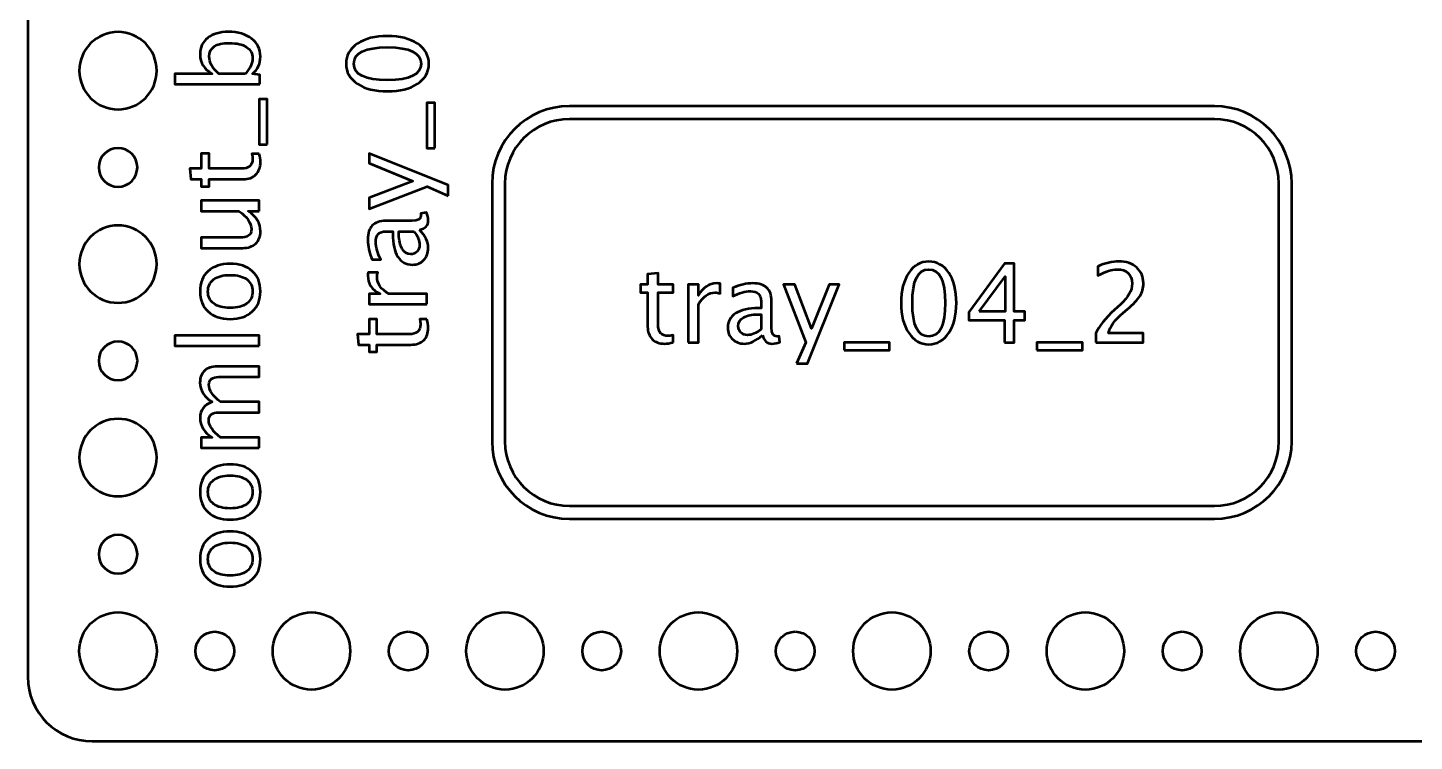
# Model space of a CAD drawing. Header units: centimetres. Extents: x -10.4 to 10.4, y -14.9 to 14.9.
# Drawn here: x -10.45 to 0.3, y -14.95 to -9.42 of the extents above; entities that cross this region are included whole.
import ezdxf

# ---------------------------------------------------------------- set-up
doc = ezdxf.new("R2010")
doc.units = ezdxf.units.CM
doc.header["$MEASUREMENT"] = 0
doc.layers.add('Layer 1', color=7, linetype='Continuous')

msp = doc.modelspace()

# ---------------------------------------------------------------- linework, layer by layer
at = {"layer": 'Layer 1', "lineweight": 53}
for centre, major_axis in [((-9.75, -14.25), (0, 0.3)), ((-8.25, -14.25), (0, 0.3)), ((-6.75, -14.25), (0, 0.3)), ((-5.25, -14.25), (0, 0.3)), ((-3.75, -14.25), (0, 0.3)), ((-2.25, -14.25), (0, 0.3)), ((-0.75, -14.25), (0, 0.3)), ((-9, -14.25), (0, 0.15)), ((-7.5, -14.25), (0, 0.15)), ((-6, -14.25), (0, 0.15)), ((-4.5, -14.25), (0, 0.15)), ((-3, -14.25), (0, 0.15)), ((-1.5, -14.25), (0, 0.15)), ((0, -14.25), (0, 0.15))]:
    msp.add_ellipse(centre, major_axis=major_axis, ratio=1, dxfattribs=at)
for points, knots in [([(-10.45, -14.45), (-10.45, -14.45), (-10.45, 14.45), (-10.45, 14.45), (-10.45, 14.45), (-10.45, 14.72614), (-10.22614, 14.95), (-9.95, 14.95), (-9.95, 14.95), (-9.95, 14.95), (9.95, 14.95), (9.95, 14.95), (9.95, 14.95), (10.22614, 14.95), (10.45, 14.72614), (10.45, 14.45), (10.45, 14.45), (10.45, 14.45), (10.45, -14.45), (10.45, -14.45), (10.45, -14.45), (10.45, -14.72614), (10.22614, -14.95), (9.95, -14.95), (9.95, -14.95), (9.95, -14.95), (-9.95, -14.95), (-9.95, -14.95), (-9.95, -14.95), (-10.22614, -14.95), (-10.45, -14.72614), (-10.45, -14.45)], [0, 0, 0, 0, 0.11111111, 0.11111111, 0.11111111, 0.11111111, 0.22222222, 0.22222222, 0.22222222, 0.22222222, 0.33333333, 0.33333333, 0.33333333, 0.33333333, 0.44444444, 0.44444444, 0.44444444, 0.44444444, 0.55555556, 0.55555556, 0.55555556, 0.55555556, 0.66666667, 0.66666667, 0.66666667, 0.66666667, 0.77777778, 0.77777778, 0.77777778, 0.77777778, 1, 1, 1, 1]), ([(-10.05, -9.75), (-10.05, -9.58432), (-9.91568, -9.45), (-9.75, -9.45), (-9.75, -9.45), (-9.58432, -9.45), (-9.45, -9.58432), (-9.45, -9.75), (-9.45, -9.75), (-9.45, -9.91568), (-9.58432, -10.05), (-9.75, -10.05), (-9.75, -10.05), (-9.91568, -10.05), (-10.05, -9.91568), (-10.05, -9.75)], [0, 0, 0, 0, 0.2, 0.2, 0.2, 0.2, 0.4, 0.4, 0.4, 0.4, 0.6, 0.6, 0.6, 0.6, 1, 1, 1, 1]), ([(-6.85, -12.625), (-6.85, -12.625), (-6.85, -10.625), (-6.85, -10.625), (-6.85, -10.625), (-6.85, -10.29363), (-6.58137, -10.025), (-6.25, -10.025), (-6.25, -10.025), (-6.25, -10.025), (-1.25, -10.025), (-1.25, -10.025), (-1.25, -10.025), (-0.91863, -10.025), (-0.65, -10.29363), (-0.65, -10.625), (-0.65, -10.625), (-0.65, -10.625), (-0.65, -12.625), (-0.65, -12.625), (-0.65, -12.625), (-0.65, -12.95637), (-0.91863, -13.225), (-1.25, -13.225), (-1.25, -13.225), (-1.25, -13.225), (-6.25, -13.225), (-6.25, -13.225), (-6.25, -13.225), (-6.58137, -13.225), (-6.85, -12.95637), (-6.85, -12.625)], [0, 0, 0, 0, 0.11111111, 0.11111111, 0.11111111, 0.11111111, 0.22222222, 0.22222222, 0.22222222, 0.22222222, 0.33333333, 0.33333333, 0.33333333, 0.33333333, 0.44444444, 0.44444444, 0.44444444, 0.44444444, 0.55555556, 0.55555556, 0.55555556, 0.55555556, 0.66666667, 0.66666667, 0.66666667, 0.66666667, 0.77777778, 0.77777778, 0.77777778, 0.77777778, 1, 1, 1, 1]), ([(-9.9, -10.5), (-9.9, -10.41716), (-9.83284, -10.35), (-9.75, -10.35), (-9.75, -10.35), (-9.66716, -10.35), (-9.6, -10.41716), (-9.6, -10.5), (-9.6, -10.5), (-9.6, -10.58284), (-9.66716, -10.65), (-9.75, -10.65), (-9.75, -10.65), (-9.83284, -10.65), (-9.9, -10.58284), (-9.9, -10.5)], [0, 0, 0, 0, 0.2, 0.2, 0.2, 0.2, 0.4, 0.4, 0.4, 0.4, 0.6, 0.6, 0.6, 0.6, 1, 1, 1, 1]), ([(-10.05, -11.25), (-10.05, -11.08432), (-9.91568, -10.95), (-9.75, -10.95), (-9.75, -10.95), (-9.58432, -10.95), (-9.45, -11.08432), (-9.45, -11.25), (-9.45, -11.25), (-9.45, -11.41568), (-9.58432, -11.55), (-9.75, -11.55), (-9.75, -11.55), (-9.91568, -11.55), (-10.05, -11.41568), (-10.05, -11.25)], [0, 0, 0, 0, 0.2, 0.2, 0.2, 0.2, 0.4, 0.4, 0.4, 0.4, 0.6, 0.6, 0.6, 0.6, 1, 1, 1, 1]), ([(-9.9, -12), (-9.9, -11.91716), (-9.83284, -11.85), (-9.75, -11.85), (-9.75, -11.85), (-9.66716, -11.85), (-9.6, -11.91716), (-9.6, -12), (-9.6, -12), (-9.6, -12.08284), (-9.66716, -12.15), (-9.75, -12.15), (-9.75, -12.15), (-9.83284, -12.15), (-9.9, -12.08284), (-9.9, -12)], [0, 0, 0, 0, 0.2, 0.2, 0.2, 0.2, 0.4, 0.4, 0.4, 0.4, 0.6, 0.6, 0.6, 0.6, 1, 1, 1, 1]), ([(-10.05, -12.75), (-10.05, -12.58432), (-9.91568, -12.45), (-9.75, -12.45), (-9.75, -12.45), (-9.58432, -12.45), (-9.45, -12.58432), (-9.45, -12.75), (-9.45, -12.75), (-9.45, -12.91568), (-9.58432, -13.05), (-9.75, -13.05), (-9.75, -13.05), (-9.91568, -13.05), (-10.05, -12.91568), (-10.05, -12.75)], [0, 0, 0, 0, 0.2, 0.2, 0.2, 0.2, 0.4, 0.4, 0.4, 0.4, 0.6, 0.6, 0.6, 0.6, 1, 1, 1, 1]), ([(-9.9, -13.5), (-9.9, -13.41716), (-9.83284, -13.35), (-9.75, -13.35), (-9.75, -13.35), (-9.66716, -13.35), (-9.6, -13.41716), (-9.6, -13.5), (-9.6, -13.5), (-9.6, -13.58284), (-9.66716, -13.65), (-9.75, -13.65), (-9.75, -13.65), (-9.83284, -13.65), (-9.9, -13.58284), (-9.9, -13.5)], [0, 0, 0, 0, 0.2, 0.2, 0.2, 0.2, 0.4, 0.4, 0.4, 0.4, 0.6, 0.6, 0.6, 0.6, 1, 1, 1, 1])]:
    msp.add_open_spline(points, degree=3, knots=knots, dxfattribs=at)
at = {"layer": 'Layer 1', "color": 5, "lineweight": 53}
for points, knots in [([(-8.65076, -9.85444), (-8.65076, -9.85444), (-9.30861, -9.85444), (-9.30861, -9.85444), (-9.30861, -9.85444), (-9.30861, -9.85444), (-9.30861, -9.77316), (-9.30861, -9.77316), (-9.30861, -9.77316), (-9.30861, -9.77316), (-9.01976, -9.77316), (-9.01976, -9.77316), (-9.01976, -9.77316), (-9.08256, -9.73986), (-9.11388, -9.68977), (-9.11388, -9.62302), (-9.11388, -9.62302), (-9.11388, -9.56898), (-9.09427, -9.5265), (-9.0549, -9.49546), (-9.0549, -9.49546), (-9.01553, -9.46441), (-8.96177, -9.44889), (-8.89361, -9.44889), (-8.89361, -9.44889), (-8.81939, -9.44889), (-8.75941, -9.46653), (-8.71398, -9.50167), (-8.71398, -9.50167), (-8.6684, -9.5368), (-8.64568, -9.58309), (-8.64568, -9.64038), (-8.64568, -9.64038), (-8.64568, -9.69358), (-8.666, -9.73788), (-8.70678, -9.77316), (-8.70678, -9.77316), (-8.70678, -9.77316), (-8.65076, -9.78304), (-8.65076, -9.78304), (-8.65076, -9.78304), (-8.65076, -9.78304), (-8.65076, -9.85444), (-8.65076, -9.85444)], [0, 0, 0, 0, 0.08333333, 0.08333333, 0.08333333, 0.08333333, 0.16666667, 0.16666667, 0.16666667, 0.16666667, 0.25, 0.25, 0.25, 0.25, 0.33333333, 0.33333333, 0.33333333, 0.33333333, 0.41666667, 0.41666667, 0.41666667, 0.41666667, 0.5, 0.5, 0.5, 0.5, 0.58333333, 0.58333333, 0.58333333, 0.58333333, 0.66666667, 0.66666667, 0.66666667, 0.66666667, 0.75, 0.75, 0.75, 0.75, 0.83333333, 0.83333333, 0.83333333, 0.83333333, 1, 1, 1, 1]), ([(-8.7628, -9.77316), (-8.72541, -9.73125), (-8.70664, -9.69132), (-8.70664, -9.65336), (-8.70664, -9.65336), (-8.70664, -9.61596), (-8.7223, -9.58704), (-8.75349, -9.56672), (-8.75349, -9.56672), (-8.78467, -9.54626), (-8.82856, -9.5361), (-8.88528, -9.5361), (-8.88528, -9.5361), (-8.99027, -9.5361), (-9.04276, -9.57081), (-9.04276, -9.64024), (-9.04276, -9.64024), (-9.04276, -9.68567), (-9.01821, -9.72998), (-8.96896, -9.77316), (-8.96896, -9.77316), (-8.96896, -9.77316), (-8.7628, -9.77316), (-8.7628, -9.77316)], [0, 0, 0, 0, 0.14285714, 0.14285714, 0.14285714, 0.14285714, 0.28571429, 0.28571429, 0.28571429, 0.28571429, 0.42857143, 0.42857143, 0.42857143, 0.42857143, 0.57142857, 0.57142857, 0.57142857, 0.57142857, 0.71428571, 0.71428571, 0.71428571, 0.71428571, 1, 1, 1, 1]), ([(-7.33957, -9.69588), (-7.33957, -9.76008), (-7.36906, -9.81187), (-7.4279, -9.8511), (-7.4279, -9.8511), (-7.48675, -9.89047), (-7.56436, -9.91009), (-7.66088, -9.91009), (-7.66088, -9.91009), (-7.7574, -9.91009), (-7.83501, -9.89047), (-7.89385, -9.8511), (-7.89385, -9.8511), (-7.95269, -9.81187), (-7.98219, -9.76008), (-7.98219, -9.69588), (-7.98219, -9.69588), (-7.98219, -9.63139), (-7.95283, -9.5796), (-7.89413, -9.54037), (-7.89413, -9.54037), (-7.83543, -9.50128), (-7.75768, -9.48167), (-7.66088, -9.48167), (-7.66088, -9.48167), (-7.56436, -9.48167), (-7.48675, -9.50128), (-7.4279, -9.54037), (-7.4279, -9.54037), (-7.36906, -9.5796), (-7.33957, -9.63139), (-7.33957, -9.69588)], [0, 0, 0, 0, 0.11111111, 0.11111111, 0.11111111, 0.11111111, 0.22222222, 0.22222222, 0.22222222, 0.22222222, 0.33333333, 0.33333333, 0.33333333, 0.33333333, 0.44444444, 0.44444444, 0.44444444, 0.44444444, 0.55555556, 0.55555556, 0.55555556, 0.55555556, 0.66666667, 0.66666667, 0.66666667, 0.66666667, 0.77777778, 0.77777778, 0.77777778, 0.77777778, 1, 1, 1, 1]), ([(-7.40053, -9.69602), (-7.40053, -9.61121), (-7.48731, -9.56888), (-7.66088, -9.56888), (-7.66088, -9.56888), (-7.83444, -9.56888), (-7.92123, -9.61121), (-7.92123, -9.69602), (-7.92123, -9.69602), (-7.92123, -9.78054), (-7.83444, -9.82287), (-7.66088, -9.82287), (-7.66088, -9.82287), (-7.48731, -9.82287), (-7.40053, -9.78054), (-7.40053, -9.69602)], [0, 0, 0, 0, 0.2, 0.2, 0.2, 0.2, 0.4, 0.4, 0.4, 0.4, 0.6, 0.6, 0.6, 0.6, 1, 1, 1, 1]), ([(-8.59488, -10.3235), (-8.59488, -10.3235), (-8.65584, -10.3235), (-8.65584, -10.3235), (-8.65584, -10.3235), (-8.65584, -10.3235), (-8.65584, -9.97128), (-8.65584, -9.97128), (-8.65584, -9.97128), (-8.65584, -9.97128), (-8.59488, -9.97128), (-8.59488, -9.97128), (-8.59488, -9.97128), (-8.59488, -9.97128), (-8.59488, -10.3235), (-8.59488, -10.3235)], [0, 0, 0, 0, 0.2, 0.2, 0.2, 0.2, 0.4, 0.4, 0.4, 0.4, 0.6, 0.6, 0.6, 0.6, 1, 1, 1, 1]), ([(-7.29385, -10.3512), (-7.29385, -10.3512), (-7.35481, -10.3512), (-7.35481, -10.3512), (-7.35481, -10.3512), (-7.35481, -10.3512), (-7.35481, -9.99898), (-7.35481, -9.99898), (-7.35481, -9.99898), (-7.35481, -9.99898), (-7.29385, -9.99898), (-7.29385, -9.99898), (-7.29385, -9.99898), (-7.29385, -9.99898), (-7.29385, -10.3512), (-7.29385, -10.3512)], [0, 0, 0, 0, 0.2, 0.2, 0.2, 0.2, 0.4, 0.4, 0.4, 0.4, 0.6, 0.6, 0.6, 0.6, 1, 1, 1, 1]), ([(-8.65598, -10.39376), (-8.64907, -10.41888), (-8.64568, -10.44075), (-8.64568, -10.45924), (-8.64568, -10.45924), (-8.64568, -10.50072), (-8.65753, -10.53304), (-8.68124, -10.55618), (-8.68124, -10.55618), (-8.70495, -10.57946), (-8.73782, -10.59103), (-8.78002, -10.59103), (-8.78002, -10.59103), (-8.78002, -10.59103), (-9.04361, -10.59103), (-9.04361, -10.59103), (-9.04361, -10.59103), (-9.04361, -10.59103), (-9.04361, -10.64721), (-9.04361, -10.64721), (-9.04361, -10.64721), (-9.04361, -10.64721), (-9.10457, -10.64721), (-9.10457, -10.64721), (-9.10457, -10.64721), (-9.10457, -10.64721), (-9.10457, -10.59103), (-9.10457, -10.59103), (-9.10457, -10.59103), (-9.10457, -10.59103), (-9.18571, -10.59103), (-9.18571, -10.59103), (-9.18571, -10.59103), (-9.18571, -10.59103), (-9.19347, -10.50975), (-9.19347, -10.50975), (-9.19347, -10.50975), (-9.19347, -10.50975), (-9.10457, -10.50975), (-9.10457, -10.50975), (-9.10457, -10.50975), (-9.10457, -10.50975), (-9.10457, -10.39207), (-9.10457, -10.39207), (-9.10457, -10.39207), (-9.10457, -10.39207), (-9.04361, -10.39207), (-9.04361, -10.39207), (-9.04361, -10.39207), (-9.04361, -10.39207), (-9.04361, -10.50975), (-9.04361, -10.50975), (-9.04361, -10.50975), (-9.04361, -10.50975), (-8.79469, -10.50975), (-8.79469, -10.50975), (-8.79469, -10.50975), (-8.73599, -10.50975), (-8.70664, -10.48421), (-8.70664, -10.43327), (-8.70664, -10.43327), (-8.70664, -10.42241), (-8.70847, -10.40928), (-8.712, -10.39376), (-8.712, -10.39376), (-8.712, -10.39376), (-8.65598, -10.39376), (-8.65598, -10.39376)], [0, 0, 0, 0, 0.05555556, 0.05555556, 0.05555556, 0.05555556, 0.11111111, 0.11111111, 0.11111111, 0.11111111, 0.16666667, 0.16666667, 0.16666667, 0.16666667, 0.22222222, 0.22222222, 0.22222222, 0.22222222, 0.27777778, 0.27777778, 0.27777778, 0.27777778, 0.33333333, 0.33333333, 0.33333333, 0.33333333, 0.38888889, 0.38888889, 0.38888889, 0.38888889, 0.44444444, 0.44444444, 0.44444444, 0.44444444, 0.5, 0.5, 0.5, 0.5, 0.55555556, 0.55555556, 0.55555556, 0.55555556, 0.61111111, 0.61111111, 0.61111111, 0.61111111, 0.66666667, 0.66666667, 0.66666667, 0.66666667, 0.72222222, 0.72222222, 0.72222222, 0.72222222, 0.77777778, 0.77777778, 0.77777778, 0.77777778, 0.83333333, 0.83333333, 0.83333333, 0.83333333, 0.88888889, 0.88888889, 0.88888889, 0.88888889, 1, 1, 1, 1]), ([(-7.1914, -10.72132), (-7.1914, -10.72132), (-7.35425, -10.64851), (-7.35425, -10.64851), (-7.35425, -10.64851), (-7.35425, -10.64851), (-7.80354, -10.82237), (-7.80354, -10.82237), (-7.80354, -10.82237), (-7.80354, -10.82237), (-7.80354, -10.73515), (-7.80354, -10.73515), (-7.80354, -10.73515), (-7.80354, -10.73515), (-7.46375, -10.60589), (-7.46375, -10.60589), (-7.46375, -10.60589), (-7.46375, -10.60589), (-7.80354, -10.46803), (-7.80354, -10.46803), (-7.80354, -10.46803), (-7.80354, -10.46803), (-7.80354, -10.39141), (-7.80354, -10.39141), (-7.80354, -10.39141), (-7.80354, -10.39141), (-7.1914, -10.63666), (-7.1914, -10.63666), (-7.1914, -10.63666), (-7.1914, -10.63666), (-7.1914, -10.72132), (-7.1914, -10.72132)], [0, 0, 0, 0, 0.11111111, 0.11111111, 0.11111111, 0.11111111, 0.22222222, 0.22222222, 0.22222222, 0.22222222, 0.33333333, 0.33333333, 0.33333333, 0.33333333, 0.44444444, 0.44444444, 0.44444444, 0.44444444, 0.55555556, 0.55555556, 0.55555556, 0.55555556, 0.66666667, 0.66666667, 0.66666667, 0.66666667, 0.77777778, 0.77777778, 0.77777778, 0.77777778, 1, 1, 1, 1]), ([(-8.65584, -10.83883), (-8.65584, -10.83883), (-8.74022, -10.83883), (-8.74022, -10.83883), (-8.74022, -10.83883), (-8.67715, -10.88215), (-8.64568, -10.93478), (-8.64568, -10.99659), (-8.64568, -10.99659), (-8.64568, -11.03582), (-8.65796, -11.067), (-8.68265, -11.09015), (-8.68265, -11.09015), (-8.70735, -11.11343), (-8.74051, -11.125), (-8.78242, -11.125), (-8.78242, -11.125), (-8.78242, -11.125), (-9.10457, -11.125), (-9.10457, -11.125), (-9.10457, -11.125), (-9.10457, -11.125), (-9.10457, -11.04372), (-9.10457, -11.04372), (-9.10457, -11.04372), (-9.10457, -11.04372), (-8.80894, -11.04372), (-8.80894, -11.04372), (-8.80894, -11.04372), (-8.77522, -11.04372), (-8.75137, -11.03878), (-8.73726, -11.02905), (-8.73726, -11.02905), (-8.72301, -11.01917), (-8.71595, -11.0028), (-8.71595, -10.9798), (-8.71595, -10.9798), (-8.71595, -10.93013), (-8.74855, -10.883), (-8.81388, -10.83883), (-8.81388, -10.83883), (-8.81388, -10.83883), (-9.10457, -10.83883), (-9.10457, -10.83883), (-9.10457, -10.83883), (-9.10457, -10.83883), (-9.10457, -10.75755), (-9.10457, -10.75755), (-9.10457, -10.75755), (-9.10457, -10.75755), (-8.65584, -10.75755), (-8.65584, -10.75755), (-8.65584, -10.75755), (-8.65584, -10.75755), (-8.65584, -10.83883), (-8.65584, -10.83883)], [0, 0, 0, 0, 0.06666667, 0.06666667, 0.06666667, 0.06666667, 0.13333333, 0.13333333, 0.13333333, 0.13333333, 0.2, 0.2, 0.2, 0.2, 0.26666667, 0.26666667, 0.26666667, 0.26666667, 0.33333333, 0.33333333, 0.33333333, 0.33333333, 0.4, 0.4, 0.4, 0.4, 0.46666667, 0.46666667, 0.46666667, 0.46666667, 0.53333333, 0.53333333, 0.53333333, 0.53333333, 0.6, 0.6, 0.6, 0.6, 0.66666667, 0.66666667, 0.66666667, 0.66666667, 0.73333333, 0.73333333, 0.73333333, 0.73333333, 0.8, 0.8, 0.8, 0.8, 0.86666667, 0.86666667, 0.86666667, 0.86666667, 1, 1, 1, 1]), ([(-7.41196, -10.98408), (-7.36709, -11.03291), (-7.34465, -11.0799), (-7.34465, -11.12505), (-7.34465, -11.12505), (-7.34465, -11.16216), (-7.35622, -11.19307), (-7.3795, -11.21748), (-7.3795, -11.21748), (-7.40279, -11.24204), (-7.43214, -11.25432), (-7.46756, -11.25432), (-7.46756, -11.25432), (-7.51652, -11.25432), (-7.5542, -11.2337), (-7.58044, -11.1925), (-7.58044, -11.1925), (-7.60669, -11.1513), (-7.61981, -11.09217), (-7.61981, -11.01513), (-7.61981, -11.01513), (-7.61981, -11.01513), (-7.61981, -10.99608), (-7.61981, -10.99608), (-7.61981, -10.99608), (-7.61981, -10.99608), (-7.67386, -10.99608), (-7.67386, -10.99608), (-7.67386, -10.99608), (-7.72593, -10.99608), (-7.75189, -11.02317), (-7.75189, -11.0775), (-7.75189, -11.0775), (-7.75189, -11.11955), (-7.73863, -11.16555), (-7.7121, -11.21536), (-7.7121, -11.21536), (-7.7121, -11.21536), (-7.77899, -11.21536), (-7.77899, -11.21536), (-7.77899, -11.21536), (-7.80156, -11.16061), (-7.81285, -11.10896), (-7.81285, -11.06056), (-7.81285, -11.06056), (-7.81285, -11.01075), (-7.80156, -10.97392), (-7.77885, -10.95036), (-7.77885, -10.95036), (-7.75613, -10.92665), (-7.72113, -10.9148), (-7.67386, -10.9148), (-7.67386, -10.9148), (-7.67386, -10.9148), (-7.47108, -10.9148), (-7.47108, -10.9148), (-7.47108, -10.9148), (-7.42466, -10.9148), (-7.40138, -10.90054), (-7.40138, -10.8719), (-7.40138, -10.8719), (-7.40138, -10.86837), (-7.40194, -10.86315), (-7.40307, -10.85624), (-7.40307, -10.85624), (-7.40307, -10.85624), (-7.35791, -10.85045), (-7.35791, -10.85045), (-7.35791, -10.85045), (-7.34902, -10.86894), (-7.34465, -10.88926), (-7.34465, -10.91155), (-7.34465, -10.91155), (-7.34465, -10.94951), (-7.36709, -10.97364), (-7.41196, -10.98408)], [0, 0, 0, 0, 0.05, 0.05, 0.05, 0.05, 0.1, 0.1, 0.1, 0.1, 0.15, 0.15, 0.15, 0.15, 0.2, 0.2, 0.2, 0.2, 0.25, 0.25, 0.25, 0.25, 0.3, 0.3, 0.3, 0.3, 0.35, 0.35, 0.35, 0.35, 0.4, 0.4, 0.4, 0.4, 0.45, 0.45, 0.45, 0.45, 0.5, 0.5, 0.5, 0.5, 0.55, 0.55, 0.55, 0.55, 0.6, 0.6, 0.6, 0.6, 0.65, 0.65, 0.65, 0.65, 0.7, 0.7, 0.7, 0.7, 0.75, 0.75, 0.75, 0.75, 0.8, 0.8, 0.8, 0.8, 0.85, 0.85, 0.85, 0.85, 0.9, 0.9, 0.9, 0.9, 1, 1, 1, 1]), ([(-7.45627, -10.99608), (-7.45627, -10.99608), (-7.57155, -10.99608), (-7.57155, -10.99608), (-7.57155, -10.99608), (-7.57155, -10.99608), (-7.5724, -11.02218), (-7.5724, -11.02218), (-7.5724, -11.02218), (-7.5724, -11.06734), (-7.56408, -11.10374), (-7.54743, -11.13154), (-7.54743, -11.13154), (-7.53063, -11.1592), (-7.50848, -11.17303), (-7.48082, -11.17303), (-7.48082, -11.17303), (-7.46149, -11.17303), (-7.44512, -11.16611), (-7.43171, -11.15243), (-7.43171, -11.15243), (-7.41831, -11.1386), (-7.41154, -11.1218), (-7.41154, -11.10191), (-7.41154, -11.10191), (-7.41154, -11.06804), (-7.42649, -11.03276), (-7.45627, -10.99608)], [0, 0, 0, 0, 0.125, 0.125, 0.125, 0.125, 0.25, 0.25, 0.25, 0.25, 0.375, 0.375, 0.375, 0.375, 0.5, 0.5, 0.5, 0.5, 0.625, 0.625, 0.625, 0.625, 0.75, 0.75, 0.75, 0.75, 1, 1, 1, 1]), ([(-8.64568, -11.46141), (-8.64568, -11.5273), (-8.66671, -11.57951), (-8.70876, -11.6179), (-8.70876, -11.6179), (-8.75081, -11.65642), (-8.80796, -11.67562), (-8.88006, -11.67562), (-8.88006, -11.67562), (-8.95203, -11.67562), (-9.00904, -11.65642), (-9.05095, -11.6179), (-9.05095, -11.6179), (-9.09286, -11.57951), (-9.11388, -11.5273), (-9.11388, -11.46141), (-9.11388, -11.46141), (-9.11388, -11.39551), (-9.09286, -11.3433), (-9.05095, -11.30491), (-9.05095, -11.30491), (-9.00904, -11.26639), (-8.95203, -11.2472), (-8.88006, -11.2472), (-8.88006, -11.2472), (-8.80796, -11.2472), (-8.75081, -11.26639), (-8.70876, -11.30491), (-8.70876, -11.30491), (-8.66671, -11.3433), (-8.64568, -11.39551), (-8.64568, -11.46141)], [0, 0, 0, 0, 0.11111111, 0.11111111, 0.11111111, 0.11111111, 0.22222222, 0.22222222, 0.22222222, 0.22222222, 0.33333333, 0.33333333, 0.33333333, 0.33333333, 0.44444444, 0.44444444, 0.44444444, 0.44444444, 0.55555556, 0.55555556, 0.55555556, 0.55555556, 0.66666667, 0.66666667, 0.66666667, 0.66666667, 0.77777778, 0.77777778, 0.77777778, 0.77777778, 1, 1, 1, 1]), ([(-8.70664, -11.46155), (-8.70664, -11.42133), (-8.72174, -11.39), (-8.75208, -11.36771), (-8.75208, -11.36771), (-8.78227, -11.34555), (-8.82503, -11.33441), (-8.88006, -11.33441), (-8.88006, -11.33441), (-8.93496, -11.33441), (-8.97757, -11.34555), (-9.00777, -11.36771), (-9.00777, -11.36771), (-9.03782, -11.39), (-9.05292, -11.42133), (-9.05292, -11.46155), (-9.05292, -11.46155), (-9.05292, -11.5019), (-9.03782, -11.53323), (-9.00777, -11.55524), (-9.00777, -11.55524), (-8.97757, -11.5774), (-8.93496, -11.5884), (-8.88006, -11.5884), (-8.88006, -11.5884), (-8.82503, -11.5884), (-8.78227, -11.5774), (-8.75208, -11.55524), (-8.75208, -11.55524), (-8.72174, -11.53323), (-8.70664, -11.5019), (-8.70664, -11.46155)], [0, 0, 0, 0, 0.11111111, 0.11111111, 0.11111111, 0.11111111, 0.22222222, 0.22222222, 0.22222222, 0.22222222, 0.33333333, 0.33333333, 0.33333333, 0.33333333, 0.44444444, 0.44444444, 0.44444444, 0.44444444, 0.55555556, 0.55555556, 0.55555556, 0.55555556, 0.66666667, 0.66666667, 0.66666667, 0.66666667, 0.77777778, 0.77777778, 0.77777778, 0.77777778, 1, 1, 1, 1]), ([(-7.35481, -11.56179), (-7.35481, -11.56179), (-7.80354, -11.56179), (-7.80354, -11.56179), (-7.80354, -11.56179), (-7.80354, -11.56179), (-7.80354, -11.48051), (-7.80354, -11.48051), (-7.80354, -11.48051), (-7.80354, -11.48051), (-7.71873, -11.48051), (-7.71873, -11.48051), (-7.71873, -11.48051), (-7.78153, -11.4482), (-7.81285, -11.40135), (-7.81285, -11.33982), (-7.81285, -11.33982), (-7.81285, -11.3315), (-7.81215, -11.32275), (-7.81074, -11.31372), (-7.81074, -11.31372), (-7.81074, -11.31372), (-7.73468, -11.31372), (-7.73468, -11.31372), (-7.73468, -11.31372), (-7.73933, -11.32783), (-7.74173, -11.34025), (-7.74173, -11.35097), (-7.74173, -11.35097), (-7.74173, -11.40262), (-7.71125, -11.4458), (-7.65015, -11.48051), (-7.65015, -11.48051), (-7.65015, -11.48051), (-7.35481, -11.48051), (-7.35481, -11.48051), (-7.35481, -11.48051), (-7.35481, -11.48051), (-7.35481, -11.56179), (-7.35481, -11.56179)], [0, 0, 0, 0, 0.09090909, 0.09090909, 0.09090909, 0.09090909, 0.18181818, 0.18181818, 0.18181818, 0.18181818, 0.27272727, 0.27272727, 0.27272727, 0.27272727, 0.36363636, 0.36363636, 0.36363636, 0.36363636, 0.45454545, 0.45454545, 0.45454545, 0.45454545, 0.54545455, 0.54545455, 0.54545455, 0.54545455, 0.63636364, 0.63636364, 0.63636364, 0.63636364, 0.72727273, 0.72727273, 0.72727273, 0.72727273, 0.81818182, 0.81818182, 0.81818182, 0.81818182, 1, 1, 1, 1]), ([(-7.35495, -11.67778), (-7.34804, -11.7029), (-7.34465, -11.72477), (-7.34465, -11.74326), (-7.34465, -11.74326), (-7.34465, -11.78474), (-7.3565, -11.81706), (-7.38021, -11.8402), (-7.38021, -11.8402), (-7.40392, -11.86348), (-7.43679, -11.87505), (-7.47899, -11.87505), (-7.47899, -11.87505), (-7.47899, -11.87505), (-7.74258, -11.87505), (-7.74258, -11.87505), (-7.74258, -11.87505), (-7.74258, -11.87505), (-7.74258, -11.93123), (-7.74258, -11.93123), (-7.74258, -11.93123), (-7.74258, -11.93123), (-7.80354, -11.93123), (-7.80354, -11.93123), (-7.80354, -11.93123), (-7.80354, -11.93123), (-7.80354, -11.87505), (-7.80354, -11.87505), (-7.80354, -11.87505), (-7.80354, -11.87505), (-7.88468, -11.87505), (-7.88468, -11.87505), (-7.88468, -11.87505), (-7.88468, -11.87505), (-7.89244, -11.79377), (-7.89244, -11.79377), (-7.89244, -11.79377), (-7.89244, -11.79377), (-7.80354, -11.79377), (-7.80354, -11.79377), (-7.80354, -11.79377), (-7.80354, -11.79377), (-7.80354, -11.67609), (-7.80354, -11.67609), (-7.80354, -11.67609), (-7.80354, -11.67609), (-7.74258, -11.67609), (-7.74258, -11.67609), (-7.74258, -11.67609), (-7.74258, -11.67609), (-7.74258, -11.79377), (-7.74258, -11.79377), (-7.74258, -11.79377), (-7.74258, -11.79377), (-7.49366, -11.79377), (-7.49366, -11.79377), (-7.49366, -11.79377), (-7.43496, -11.79377), (-7.40561, -11.76823), (-7.40561, -11.71729), (-7.40561, -11.71729), (-7.40561, -11.70643), (-7.40744, -11.6933), (-7.41097, -11.67778), (-7.41097, -11.67778), (-7.41097, -11.67778), (-7.35495, -11.67778), (-7.35495, -11.67778)], [0, 0, 0, 0, 0.05555556, 0.05555556, 0.05555556, 0.05555556, 0.11111111, 0.11111111, 0.11111111, 0.11111111, 0.16666667, 0.16666667, 0.16666667, 0.16666667, 0.22222222, 0.22222222, 0.22222222, 0.22222222, 0.27777778, 0.27777778, 0.27777778, 0.27777778, 0.33333333, 0.33333333, 0.33333333, 0.33333333, 0.38888889, 0.38888889, 0.38888889, 0.38888889, 0.44444444, 0.44444444, 0.44444444, 0.44444444, 0.5, 0.5, 0.5, 0.5, 0.55555556, 0.55555556, 0.55555556, 0.55555556, 0.61111111, 0.61111111, 0.61111111, 0.61111111, 0.66666667, 0.66666667, 0.66666667, 0.66666667, 0.72222222, 0.72222222, 0.72222222, 0.72222222, 0.77777778, 0.77777778, 0.77777778, 0.77777778, 0.83333333, 0.83333333, 0.83333333, 0.83333333, 0.88888889, 0.88888889, 0.88888889, 0.88888889, 1, 1, 1, 1]), ([(-8.65584, -11.88473), (-8.65584, -11.88473), (-9.30861, -11.88473), (-9.30861, -11.88473), (-9.30861, -11.88473), (-9.30861, -11.88473), (-9.30861, -11.80345), (-9.30861, -11.80345), (-9.30861, -11.80345), (-9.30861, -11.80345), (-8.65584, -11.80345), (-8.65584, -11.80345), (-8.65584, -11.80345), (-8.65584, -11.80345), (-8.65584, -11.88473), (-8.65584, -11.88473)], [0, 0, 0, 0, 0.2, 0.2, 0.2, 0.2, 0.4, 0.4, 0.4, 0.4, 0.6, 0.6, 0.6, 0.6, 1, 1, 1, 1]), ([(-8.65584, -12.67524), (-8.65584, -12.67524), (-9.10457, -12.67524), (-9.10457, -12.67524), (-9.10457, -12.67524), (-9.10457, -12.67524), (-9.10457, -12.59396), (-9.10457, -12.59396), (-9.10457, -12.59396), (-9.10457, -12.59396), (-9.01976, -12.59396), (-9.01976, -12.59396), (-9.01976, -12.59396), (-9.08256, -12.55431), (-9.11388, -12.50351), (-9.11388, -12.44128), (-9.11388, -12.44128), (-9.11388, -12.38131), (-9.08256, -12.34053), (-9.01976, -12.3188), (-9.01976, -12.3188), (-9.08312, -12.28027), (-9.11473, -12.23004), (-9.11473, -12.16837), (-9.11473, -12.16837), (-9.11473, -12.129), (-9.10316, -12.09838), (-9.07988, -12.07651), (-9.07988, -12.07651), (-9.05659, -12.05464), (-9.024, -12.04363), (-8.98209, -12.04363), (-8.98209, -12.04363), (-8.98209, -12.04363), (-8.65584, -12.04363), (-8.65584, -12.04363), (-8.65584, -12.04363), (-8.65584, -12.04363), (-8.65584, -12.12491), (-8.65584, -12.12491), (-8.65584, -12.12491), (-8.65584, -12.12491), (-8.96868, -12.12491), (-8.96868, -12.12491), (-8.96868, -12.12491), (-9.01976, -12.12491), (-9.0453, -12.14523), (-9.0453, -12.18587), (-9.0453, -12.18587), (-9.0453, -12.22806), (-9.01553, -12.27237), (-8.95584, -12.3188), (-8.95584, -12.3188), (-8.95584, -12.3188), (-8.65584, -12.3188), (-8.65584, -12.3188), (-8.65584, -12.3188), (-8.65584, -12.3188), (-8.65584, -12.40008), (-8.65584, -12.40008), (-8.65584, -12.40008), (-8.65584, -12.40008), (-8.96896, -12.40008), (-8.96896, -12.40008), (-8.96896, -12.40008), (-9.02047, -12.40008), (-9.04615, -12.42068), (-9.04615, -12.46202), (-9.04615, -12.46202), (-9.04615, -12.50309), (-9.01623, -12.54711), (-8.95626, -12.59396), (-8.95626, -12.59396), (-8.95626, -12.59396), (-8.65584, -12.59396), (-8.65584, -12.59396), (-8.65584, -12.59396), (-8.65584, -12.59396), (-8.65584, -12.67524), (-8.65584, -12.67524)], [0, 0, 0, 0, 0.04761905, 0.04761905, 0.04761905, 0.04761905, 0.0952381, 0.0952381, 0.0952381, 0.0952381, 0.14285714, 0.14285714, 0.14285714, 0.14285714, 0.19047619, 0.19047619, 0.19047619, 0.19047619, 0.23809524, 0.23809524, 0.23809524, 0.23809524, 0.28571429, 0.28571429, 0.28571429, 0.28571429, 0.33333333, 0.33333333, 0.33333333, 0.33333333, 0.38095238, 0.38095238, 0.38095238, 0.38095238, 0.42857143, 0.42857143, 0.42857143, 0.42857143, 0.47619048, 0.47619048, 0.47619048, 0.47619048, 0.52380952, 0.52380952, 0.52380952, 0.52380952, 0.57142857, 0.57142857, 0.57142857, 0.57142857, 0.61904762, 0.61904762, 0.61904762, 0.61904762, 0.66666667, 0.66666667, 0.66666667, 0.66666667, 0.71428571, 0.71428571, 0.71428571, 0.71428571, 0.76190476, 0.76190476, 0.76190476, 0.76190476, 0.80952381, 0.80952381, 0.80952381, 0.80952381, 0.85714286, 0.85714286, 0.85714286, 0.85714286, 0.9047619, 0.9047619, 0.9047619, 0.9047619, 1, 1, 1, 1]), ([(-8.64568, -13.01673), (-8.64568, -13.08262), (-8.66671, -13.13483), (-8.70876, -13.17322), (-8.70876, -13.17322), (-8.75081, -13.21174), (-8.80796, -13.23094), (-8.88006, -13.23094), (-8.88006, -13.23094), (-8.95203, -13.23094), (-9.00904, -13.21174), (-9.05095, -13.17322), (-9.05095, -13.17322), (-9.09286, -13.13483), (-9.11388, -13.08262), (-9.11388, -13.01673), (-9.11388, -13.01673), (-9.11388, -12.95083), (-9.09286, -12.89862), (-9.05095, -12.86023), (-9.05095, -12.86023), (-9.00904, -12.82171), (-8.95203, -12.80252), (-8.88006, -12.80252), (-8.88006, -12.80252), (-8.80796, -12.80252), (-8.75081, -12.82171), (-8.70876, -12.86023), (-8.70876, -12.86023), (-8.66671, -12.89862), (-8.64568, -12.95083), (-8.64568, -13.01673)], [0, 0, 0, 0, 0.11111111, 0.11111111, 0.11111111, 0.11111111, 0.22222222, 0.22222222, 0.22222222, 0.22222222, 0.33333333, 0.33333333, 0.33333333, 0.33333333, 0.44444444, 0.44444444, 0.44444444, 0.44444444, 0.55555556, 0.55555556, 0.55555556, 0.55555556, 0.66666667, 0.66666667, 0.66666667, 0.66666667, 0.77777778, 0.77777778, 0.77777778, 0.77777778, 1, 1, 1, 1]), ([(-8.70664, -13.01687), (-8.70664, -12.97665), (-8.72174, -12.94532), (-8.75208, -12.92303), (-8.75208, -12.92303), (-8.78227, -12.90087), (-8.82503, -12.88973), (-8.88006, -12.88973), (-8.88006, -12.88973), (-8.93496, -12.88973), (-8.97757, -12.90087), (-9.00777, -12.92303), (-9.00777, -12.92303), (-9.03782, -12.94532), (-9.05292, -12.97665), (-9.05292, -13.01687), (-9.05292, -13.01687), (-9.05292, -13.05722), (-9.03782, -13.08855), (-9.00777, -13.11056), (-9.00777, -13.11056), (-8.97757, -13.13272), (-8.93496, -13.14372), (-8.88006, -13.14372), (-8.88006, -13.14372), (-8.82503, -13.14372), (-8.78227, -13.13272), (-8.75208, -13.11056), (-8.75208, -13.11056), (-8.72174, -13.08855), (-8.70664, -13.05722), (-8.70664, -13.01687)], [0, 0, 0, 0, 0.11111111, 0.11111111, 0.11111111, 0.11111111, 0.22222222, 0.22222222, 0.22222222, 0.22222222, 0.33333333, 0.33333333, 0.33333333, 0.33333333, 0.44444444, 0.44444444, 0.44444444, 0.44444444, 0.55555556, 0.55555556, 0.55555556, 0.55555556, 0.66666667, 0.66666667, 0.66666667, 0.66666667, 0.77777778, 0.77777778, 0.77777778, 0.77777778, 1, 1, 1, 1]), ([(-8.64568, -13.53686), (-8.64568, -13.60275), (-8.66671, -13.65496), (-8.70876, -13.69335), (-8.70876, -13.69335), (-8.75081, -13.73187), (-8.80796, -13.75107), (-8.88006, -13.75107), (-8.88006, -13.75107), (-8.95203, -13.75107), (-9.00904, -13.73187), (-9.05095, -13.69335), (-9.05095, -13.69335), (-9.09286, -13.65496), (-9.11388, -13.60275), (-9.11388, -13.53686), (-9.11388, -13.53686), (-9.11388, -13.47096), (-9.09286, -13.41875), (-9.05095, -13.38036), (-9.05095, -13.38036), (-9.00904, -13.34184), (-8.95203, -13.32265), (-8.88006, -13.32265), (-8.88006, -13.32265), (-8.80796, -13.32265), (-8.75081, -13.34184), (-8.70876, -13.38036), (-8.70876, -13.38036), (-8.66671, -13.41875), (-8.64568, -13.47096), (-8.64568, -13.53686)], [0, 0, 0, 0, 0.11111111, 0.11111111, 0.11111111, 0.11111111, 0.22222222, 0.22222222, 0.22222222, 0.22222222, 0.33333333, 0.33333333, 0.33333333, 0.33333333, 0.44444444, 0.44444444, 0.44444444, 0.44444444, 0.55555556, 0.55555556, 0.55555556, 0.55555556, 0.66666667, 0.66666667, 0.66666667, 0.66666667, 0.77777778, 0.77777778, 0.77777778, 0.77777778, 1, 1, 1, 1]), ([(-8.70664, -13.537), (-8.70664, -13.49678), (-8.72174, -13.46545), (-8.75208, -13.44316), (-8.75208, -13.44316), (-8.78227, -13.421), (-8.82503, -13.40986), (-8.88006, -13.40986), (-8.88006, -13.40986), (-8.93496, -13.40986), (-8.97757, -13.421), (-9.00777, -13.44316), (-9.00777, -13.44316), (-9.03782, -13.46545), (-9.05292, -13.49678), (-9.05292, -13.537), (-9.05292, -13.537), (-9.05292, -13.57735), (-9.03782, -13.60868), (-9.00777, -13.63069), (-9.00777, -13.63069), (-8.97757, -13.65285), (-8.93496, -13.66385), (-8.88006, -13.66385), (-8.88006, -13.66385), (-8.82503, -13.66385), (-8.78227, -13.65285), (-8.75208, -13.63069), (-8.75208, -13.63069), (-8.72174, -13.60868), (-8.70664, -13.57735), (-8.70664, -13.537)], [0, 0, 0, 0, 0.11111111, 0.11111111, 0.11111111, 0.11111111, 0.22222222, 0.22222222, 0.22222222, 0.22222222, 0.33333333, 0.33333333, 0.33333333, 0.33333333, 0.44444444, 0.44444444, 0.44444444, 0.44444444, 0.55555556, 0.55555556, 0.55555556, 0.55555556, 0.66666667, 0.66666667, 0.66666667, 0.66666667, 0.77777778, 0.77777778, 0.77777778, 0.77777778, 1, 1, 1, 1])]:
    msp.add_open_spline(points, degree=3, knots=knots, dxfattribs=at)
at = {"layer": 'Layer 1', "color": 4, "lineweight": 53}
for points, knots in [([(-6.75, -12.625), (-6.75, -12.625), (-6.75, -10.625), (-6.75, -10.625), (-6.75, -10.625), (-6.75, -10.34886), (-6.52614, -10.125), (-6.25, -10.125), (-6.25, -10.125), (-6.25, -10.125), (-1.25, -10.125), (-1.25, -10.125), (-1.25, -10.125), (-0.97386, -10.125), (-0.75, -10.34886), (-0.75, -10.625), (-0.75, -10.625), (-0.75, -10.625), (-0.75, -12.625), (-0.75, -12.625), (-0.75, -12.625), (-0.75, -12.90114), (-0.97386, -13.125), (-1.25, -13.125), (-1.25, -13.125), (-1.25, -13.125), (-6.25, -13.125), (-6.25, -13.125), (-6.25, -13.125), (-6.52614, -13.125), (-6.75, -12.90114), (-6.75, -12.625)], [0, 0, 0, 0, 0.11111111, 0.11111111, 0.11111111, 0.11111111, 0.22222222, 0.22222222, 0.22222222, 0.22222222, 0.33333333, 0.33333333, 0.33333333, 0.33333333, 0.44444444, 0.44444444, 0.44444444, 0.44444444, 0.55555556, 0.55555556, 0.55555556, 0.55555556, 0.66666667, 0.66666667, 0.66666667, 0.66666667, 0.77777778, 0.77777778, 0.77777778, 0.77777778, 1, 1, 1, 1]), ([(-3.46446, -11.87223), (-3.52867, -11.87223), (-3.58046, -11.84274), (-3.61969, -11.78389), (-3.61969, -11.78389), (-3.65906, -11.72505), (-3.67867, -11.64744), (-3.67867, -11.55092), (-3.67867, -11.55092), (-3.67867, -11.4544), (-3.65906, -11.37679), (-3.61969, -11.31794), (-3.61969, -11.31794), (-3.58046, -11.2591), (-3.52867, -11.22961), (-3.46446, -11.22961), (-3.46446, -11.22961), (-3.39997, -11.22961), (-3.34819, -11.25896), (-3.30896, -11.31766), (-3.30896, -11.31766), (-3.26987, -11.37636), (-3.25025, -11.45412), (-3.25025, -11.55092), (-3.25025, -11.55092), (-3.25025, -11.64744), (-3.26987, -11.72505), (-3.30896, -11.78389), (-3.30896, -11.78389), (-3.34819, -11.84274), (-3.39997, -11.87223), (-3.46446, -11.87223)], [0, 0, 0, 0, 0.11111111, 0.11111111, 0.11111111, 0.11111111, 0.22222222, 0.22222222, 0.22222222, 0.22222222, 0.33333333, 0.33333333, 0.33333333, 0.33333333, 0.44444444, 0.44444444, 0.44444444, 0.44444444, 0.55555556, 0.55555556, 0.55555556, 0.55555556, 0.66666667, 0.66666667, 0.66666667, 0.66666667, 0.77777778, 0.77777778, 0.77777778, 0.77777778, 1, 1, 1, 1]), ([(-2.87744, -11.85699), (-2.87744, -11.85699), (-2.87744, -11.68342), (-2.87744, -11.68342), (-2.87744, -11.68342), (-2.87744, -11.68342), (-3.15345, -11.68342), (-3.15345, -11.68342), (-3.15345, -11.68342), (-3.15345, -11.68342), (-3.15345, -11.62162), (-3.15345, -11.62162), (-3.15345, -11.62162), (-3.15345, -11.62162), (-2.87744, -11.24485), (-2.87744, -11.24485), (-2.87744, -11.24485), (-2.87744, -11.24485), (-2.80124, -11.24485), (-2.80124, -11.24485), (-2.80124, -11.24485), (-2.80124, -11.24485), (-2.80124, -11.61654), (-2.80124, -11.61654), (-2.80124, -11.61654), (-2.80124, -11.61654), (-2.71911, -11.61654), (-2.71911, -11.61654), (-2.71911, -11.61654), (-2.71911, -11.61654), (-2.71911, -11.68342), (-2.71911, -11.68342), (-2.71911, -11.68342), (-2.71911, -11.68342), (-2.80124, -11.68342), (-2.80124, -11.68342), (-2.80124, -11.68342), (-2.80124, -11.68342), (-2.80124, -11.85699), (-2.80124, -11.85699), (-2.80124, -11.85699), (-2.80124, -11.85699), (-2.87744, -11.85699), (-2.87744, -11.85699)], [0, 0, 0, 0, 0.08333333, 0.08333333, 0.08333333, 0.08333333, 0.16666667, 0.16666667, 0.16666667, 0.16666667, 0.25, 0.25, 0.25, 0.25, 0.33333333, 0.33333333, 0.33333333, 0.33333333, 0.41666667, 0.41666667, 0.41666667, 0.41666667, 0.5, 0.5, 0.5, 0.5, 0.58333333, 0.58333333, 0.58333333, 0.58333333, 0.66666667, 0.66666667, 0.66666667, 0.66666667, 0.75, 0.75, 0.75, 0.75, 0.83333333, 0.83333333, 0.83333333, 0.83333333, 1, 1, 1, 1]), ([(-2.16764, -11.85699), (-2.16764, -11.85699), (-2.16764, -11.78587), (-2.16764, -11.78587), (-2.16764, -11.78587), (-2.14393, -11.73041), (-2.09609, -11.66988), (-2.02398, -11.60454), (-2.02398, -11.60454), (-2.02398, -11.60454), (-1.97742, -11.56277), (-1.97742, -11.56277), (-1.97742, -11.56277), (-1.91745, -11.5083), (-1.88739, -11.4544), (-1.88739, -11.40078), (-1.88739, -11.40078), (-1.88739, -11.36649), (-1.89769, -11.33967), (-1.91815, -11.32006), (-1.91815, -11.32006), (-1.93861, -11.30045), (-1.96698, -11.29057), (-2.00296, -11.29057), (-2.00296, -11.29057), (-2.04501, -11.29057), (-2.09482, -11.30665), (-2.1524, -11.33883), (-2.1524, -11.33883), (-2.1524, -11.33883), (-2.1524, -11.26771), (-2.1524, -11.26771), (-2.1524, -11.26771), (-2.09807, -11.24231), (-2.04402, -11.22961), (-1.99012, -11.22961), (-1.99012, -11.22961), (-1.93283, -11.22961), (-1.88682, -11.24499), (-1.85211, -11.27589), (-1.85211, -11.27589), (-1.81754, -11.3068), (-1.80018, -11.34772), (-1.80018, -11.3988), (-1.80018, -11.3988), (-1.80018, -11.43549), (-1.80893, -11.46809), (-1.82643, -11.49645), (-1.82643, -11.49645), (-1.84407, -11.52495), (-1.87666, -11.55939), (-1.9245, -11.60003), (-1.9245, -11.60003), (-1.9245, -11.60003), (-1.95597, -11.62684), (-1.95597, -11.62684), (-1.95597, -11.62684), (-2.02144, -11.68229), (-2.05926, -11.73535), (-2.06942, -11.78587), (-2.06942, -11.78587), (-2.06942, -11.78587), (-1.80272, -11.78587), (-1.80272, -11.78587), (-1.80272, -11.78587), (-1.80272, -11.78587), (-1.80272, -11.85699), (-1.80272, -11.85699), (-1.80272, -11.85699), (-1.80272, -11.85699), (-2.16764, -11.85699), (-2.16764, -11.85699)], [0, 0, 0, 0, 0.05263158, 0.05263158, 0.05263158, 0.05263158, 0.10526316, 0.10526316, 0.10526316, 0.10526316, 0.15789474, 0.15789474, 0.15789474, 0.15789474, 0.21052632, 0.21052632, 0.21052632, 0.21052632, 0.26315789, 0.26315789, 0.26315789, 0.26315789, 0.31578947, 0.31578947, 0.31578947, 0.31578947, 0.36842105, 0.36842105, 0.36842105, 0.36842105, 0.42105263, 0.42105263, 0.42105263, 0.42105263, 0.47368421, 0.47368421, 0.47368421, 0.47368421, 0.52631579, 0.52631579, 0.52631579, 0.52631579, 0.57894737, 0.57894737, 0.57894737, 0.57894737, 0.63157895, 0.63157895, 0.63157895, 0.63157895, 0.68421053, 0.68421053, 0.68421053, 0.68421053, 0.73684211, 0.73684211, 0.73684211, 0.73684211, 0.78947368, 0.78947368, 0.78947368, 0.78947368, 0.84210526, 0.84210526, 0.84210526, 0.84210526, 0.89473684, 0.89473684, 0.89473684, 0.89473684, 1, 1, 1, 1]), ([(-5.44638, -11.85685), (-5.4715, -11.86376), (-5.49337, -11.86715), (-5.51185, -11.86715), (-5.51185, -11.86715), (-5.55334, -11.86715), (-5.58566, -11.8553), (-5.6088, -11.83159), (-5.6088, -11.83159), (-5.63208, -11.80788), (-5.64365, -11.775), (-5.64365, -11.73281), (-5.64365, -11.73281), (-5.64365, -11.73281), (-5.64365, -11.46922), (-5.64365, -11.46922), (-5.64365, -11.46922), (-5.64365, -11.46922), (-5.69982, -11.46922), (-5.69982, -11.46922), (-5.69982, -11.46922), (-5.69982, -11.46922), (-5.69982, -11.40825), (-5.69982, -11.40825), (-5.69982, -11.40825), (-5.69982, -11.40825), (-5.64365, -11.40825), (-5.64365, -11.40825), (-5.64365, -11.40825), (-5.64365, -11.40825), (-5.64365, -11.32712), (-5.64365, -11.32712), (-5.64365, -11.32712), (-5.64365, -11.32712), (-5.56237, -11.31935), (-5.56237, -11.31935), (-5.56237, -11.31935), (-5.56237, -11.31935), (-5.56237, -11.40825), (-5.56237, -11.40825), (-5.56237, -11.40825), (-5.56237, -11.40825), (-5.44469, -11.40825), (-5.44469, -11.40825), (-5.44469, -11.40825), (-5.44469, -11.40825), (-5.44469, -11.46922), (-5.44469, -11.46922), (-5.44469, -11.46922), (-5.44469, -11.46922), (-5.56237, -11.46922), (-5.56237, -11.46922), (-5.56237, -11.46922), (-5.56237, -11.46922), (-5.56237, -11.71814), (-5.56237, -11.71814), (-5.56237, -11.71814), (-5.56237, -11.77684), (-5.53683, -11.80619), (-5.48589, -11.80619), (-5.48589, -11.80619), (-5.47502, -11.80619), (-5.4619, -11.80436), (-5.44638, -11.80083), (-5.44638, -11.80083), (-5.44638, -11.80083), (-5.44638, -11.85685), (-5.44638, -11.85685)], [0, 0, 0, 0, 0.05555556, 0.05555556, 0.05555556, 0.05555556, 0.11111111, 0.11111111, 0.11111111, 0.11111111, 0.16666667, 0.16666667, 0.16666667, 0.16666667, 0.22222222, 0.22222222, 0.22222222, 0.22222222, 0.27777778, 0.27777778, 0.27777778, 0.27777778, 0.33333333, 0.33333333, 0.33333333, 0.33333333, 0.38888889, 0.38888889, 0.38888889, 0.38888889, 0.44444444, 0.44444444, 0.44444444, 0.44444444, 0.5, 0.5, 0.5, 0.5, 0.55555556, 0.55555556, 0.55555556, 0.55555556, 0.61111111, 0.61111111, 0.61111111, 0.61111111, 0.66666667, 0.66666667, 0.66666667, 0.66666667, 0.72222222, 0.72222222, 0.72222222, 0.72222222, 0.77777778, 0.77777778, 0.77777778, 0.77777778, 0.83333333, 0.83333333, 0.83333333, 0.83333333, 0.88888889, 0.88888889, 0.88888889, 0.88888889, 1, 1, 1, 1]), ([(-3.4646, -11.81127), (-3.3798, -11.81127), (-3.33746, -11.72449), (-3.33746, -11.55092), (-3.33746, -11.55092), (-3.33746, -11.37735), (-3.3798, -11.29057), (-3.4646, -11.29057), (-3.4646, -11.29057), (-3.54913, -11.29057), (-3.59146, -11.37735), (-3.59146, -11.55092), (-3.59146, -11.55092), (-3.59146, -11.72449), (-3.54913, -11.81127), (-3.4646, -11.81127)], [0, 0, 0, 0, 0.2, 0.2, 0.2, 0.2, 0.4, 0.4, 0.4, 0.4, 0.6, 0.6, 0.6, 0.6, 1, 1, 1, 1]), ([(-3.07316, -11.61654), (-3.07316, -11.61654), (-2.87236, -11.61654), (-2.87236, -11.61654), (-2.87236, -11.61654), (-2.87236, -11.61654), (-2.87236, -11.34532), (-2.87236, -11.34532), (-2.87236, -11.34532), (-2.87236, -11.34532), (-3.07316, -11.61654), (-3.07316, -11.61654)], [0, 0, 0, 0, 0.25, 0.25, 0.25, 0.25, 0.5, 0.5, 0.5, 0.5, 1, 1, 1, 1]), ([(-5.33039, -11.85699), (-5.33039, -11.85699), (-5.33039, -11.40825), (-5.33039, -11.40825), (-5.33039, -11.40825), (-5.33039, -11.40825), (-5.24911, -11.40825), (-5.24911, -11.40825), (-5.24911, -11.40825), (-5.24911, -11.40825), (-5.24911, -11.49306), (-5.24911, -11.49306), (-5.24911, -11.49306), (-5.21679, -11.43027), (-5.16995, -11.39894), (-5.10842, -11.39894), (-5.10842, -11.39894), (-5.1001, -11.39894), (-5.09135, -11.39965), (-5.08232, -11.40106), (-5.08232, -11.40106), (-5.08232, -11.40106), (-5.08232, -11.47712), (-5.08232, -11.47712), (-5.08232, -11.47712), (-5.09643, -11.47246), (-5.10884, -11.47006), (-5.11957, -11.47006), (-5.11957, -11.47006), (-5.17122, -11.47006), (-5.2144, -11.50054), (-5.24911, -11.56164), (-5.24911, -11.56164), (-5.24911, -11.56164), (-5.24911, -11.85699), (-5.24911, -11.85699), (-5.24911, -11.85699), (-5.24911, -11.85699), (-5.33039, -11.85699), (-5.33039, -11.85699)], [0, 0, 0, 0, 0.09090909, 0.09090909, 0.09090909, 0.09090909, 0.18181818, 0.18181818, 0.18181818, 0.18181818, 0.27272727, 0.27272727, 0.27272727, 0.27272727, 0.36363636, 0.36363636, 0.36363636, 0.36363636, 0.45454545, 0.45454545, 0.45454545, 0.45454545, 0.54545455, 0.54545455, 0.54545455, 0.54545455, 0.63636364, 0.63636364, 0.63636364, 0.63636364, 0.72727273, 0.72727273, 0.72727273, 0.72727273, 0.81818182, 0.81818182, 0.81818182, 0.81818182, 1, 1, 1, 1]), ([(-4.75268, -11.79984), (-4.8015, -11.84471), (-4.84849, -11.86715), (-4.89365, -11.86715), (-4.89365, -11.86715), (-4.93076, -11.86715), (-4.96166, -11.85558), (-4.98608, -11.8323), (-4.98608, -11.8323), (-5.01063, -11.80901), (-5.02291, -11.77966), (-5.02291, -11.74424), (-5.02291, -11.74424), (-5.02291, -11.69528), (-5.0023, -11.6576), (-4.9611, -11.63135), (-4.9611, -11.63135), (-4.91989, -11.60511), (-4.86077, -11.59198), (-4.78372, -11.59198), (-4.78372, -11.59198), (-4.78372, -11.59198), (-4.76467, -11.59198), (-4.76467, -11.59198), (-4.76467, -11.59198), (-4.76467, -11.59198), (-4.76467, -11.53794), (-4.76467, -11.53794), (-4.76467, -11.53794), (-4.76467, -11.48587), (-4.79177, -11.4599), (-4.84609, -11.4599), (-4.84609, -11.4599), (-4.88814, -11.4599), (-4.93415, -11.47317), (-4.98396, -11.4997), (-4.98396, -11.4997), (-4.98396, -11.4997), (-4.98396, -11.43281), (-4.98396, -11.43281), (-4.98396, -11.43281), (-4.92921, -11.41023), (-4.87756, -11.39894), (-4.82916, -11.39894), (-4.82916, -11.39894), (-4.77935, -11.39894), (-4.74252, -11.41023), (-4.71895, -11.43295), (-4.71895, -11.43295), (-4.69525, -11.45567), (-4.68339, -11.49066), (-4.68339, -11.53794), (-4.68339, -11.53794), (-4.68339, -11.53794), (-4.68339, -11.74071), (-4.68339, -11.74071), (-4.68339, -11.74071), (-4.68339, -11.78714), (-4.66914, -11.81042), (-4.64049, -11.81042), (-4.64049, -11.81042), (-4.63697, -11.81042), (-4.63174, -11.80986), (-4.62483, -11.80873), (-4.62483, -11.80873), (-4.62483, -11.80873), (-4.61904, -11.85389), (-4.61904, -11.85389), (-4.61904, -11.85389), (-4.63753, -11.86278), (-4.65785, -11.86715), (-4.68015, -11.86715), (-4.68015, -11.86715), (-4.71811, -11.86715), (-4.74224, -11.84471), (-4.75268, -11.79984)], [0, 0, 0, 0, 0.05, 0.05, 0.05, 0.05, 0.1, 0.1, 0.1, 0.1, 0.15, 0.15, 0.15, 0.15, 0.2, 0.2, 0.2, 0.2, 0.25, 0.25, 0.25, 0.25, 0.3, 0.3, 0.3, 0.3, 0.35, 0.35, 0.35, 0.35, 0.4, 0.4, 0.4, 0.4, 0.45, 0.45, 0.45, 0.45, 0.5, 0.5, 0.5, 0.5, 0.55, 0.55, 0.55, 0.55, 0.6, 0.6, 0.6, 0.6, 0.65, 0.65, 0.65, 0.65, 0.7, 0.7, 0.7, 0.7, 0.75, 0.75, 0.75, 0.75, 0.8, 0.8, 0.8, 0.8, 0.85, 0.85, 0.85, 0.85, 0.9, 0.9, 0.9, 0.9, 1, 1, 1, 1]), ([(-4.48993, -12.0204), (-4.48993, -12.0204), (-4.41712, -11.85755), (-4.41712, -11.85755), (-4.41712, -11.85755), (-4.41712, -11.85755), (-4.59097, -11.40825), (-4.59097, -11.40825), (-4.59097, -11.40825), (-4.59097, -11.40825), (-4.50376, -11.40825), (-4.50376, -11.40825), (-4.50376, -11.40825), (-4.50376, -11.40825), (-4.3745, -11.74805), (-4.3745, -11.74805), (-4.3745, -11.74805), (-4.3745, -11.74805), (-4.23664, -11.40825), (-4.23664, -11.40825), (-4.23664, -11.40825), (-4.23664, -11.40825), (-4.16001, -11.40825), (-4.16001, -11.40825), (-4.16001, -11.40825), (-4.16001, -11.40825), (-4.40526, -12.0204), (-4.40526, -12.0204), (-4.40526, -12.0204), (-4.40526, -12.0204), (-4.48993, -12.0204), (-4.48993, -12.0204)], [0, 0, 0, 0, 0.11111111, 0.11111111, 0.11111111, 0.11111111, 0.22222222, 0.22222222, 0.22222222, 0.22222222, 0.33333333, 0.33333333, 0.33333333, 0.33333333, 0.44444444, 0.44444444, 0.44444444, 0.44444444, 0.55555556, 0.55555556, 0.55555556, 0.55555556, 0.66666667, 0.66666667, 0.66666667, 0.66666667, 0.77777778, 0.77777778, 0.77777778, 0.77777778, 1, 1, 1, 1]), ([(-4.76467, -11.75553), (-4.76467, -11.75553), (-4.76467, -11.64024), (-4.76467, -11.64024), (-4.76467, -11.64024), (-4.76467, -11.64024), (-4.79078, -11.6394), (-4.79078, -11.6394), (-4.79078, -11.6394), (-4.83593, -11.6394), (-4.87234, -11.64772), (-4.90014, -11.66437), (-4.90014, -11.66437), (-4.9278, -11.68116), (-4.94163, -11.70332), (-4.94163, -11.73098), (-4.94163, -11.73098), (-4.94163, -11.75031), (-4.93471, -11.76668), (-4.92102, -11.78008), (-4.92102, -11.78008), (-4.90719, -11.79349), (-4.8904, -11.80026), (-4.87051, -11.80026), (-4.87051, -11.80026), (-4.83664, -11.80026), (-4.80136, -11.78531), (-4.76467, -11.75553)], [0, 0, 0, 0, 0.125, 0.125, 0.125, 0.125, 0.25, 0.25, 0.25, 0.25, 0.375, 0.375, 0.375, 0.375, 0.5, 0.5, 0.5, 0.5, 0.625, 0.625, 0.625, 0.625, 0.75, 0.75, 0.75, 0.75, 1, 1, 1, 1]), ([(-4.11979, -11.91795), (-4.11979, -11.91795), (-4.11979, -11.85699), (-4.11979, -11.85699), (-4.11979, -11.85699), (-4.11979, -11.85699), (-3.76758, -11.85699), (-3.76758, -11.85699), (-3.76758, -11.85699), (-3.76758, -11.85699), (-3.76758, -11.91795), (-3.76758, -11.91795), (-3.76758, -11.91795), (-3.76758, -11.91795), (-4.11979, -11.91795), (-4.11979, -11.91795)], [0, 0, 0, 0, 0.2, 0.2, 0.2, 0.2, 0.4, 0.4, 0.4, 0.4, 0.6, 0.6, 0.6, 0.6, 1, 1, 1, 1]), ([(-2.62569, -11.91795), (-2.62569, -11.91795), (-2.62569, -11.85699), (-2.62569, -11.85699), (-2.62569, -11.85699), (-2.62569, -11.85699), (-2.27348, -11.85699), (-2.27348, -11.85699), (-2.27348, -11.85699), (-2.27348, -11.85699), (-2.27348, -11.91795), (-2.27348, -11.91795), (-2.27348, -11.91795), (-2.27348, -11.91795), (-2.62569, -11.91795), (-2.62569, -11.91795)], [0, 0, 0, 0, 0.2, 0.2, 0.2, 0.2, 0.4, 0.4, 0.4, 0.4, 0.6, 0.6, 0.6, 0.6, 1, 1, 1, 1])]:
    msp.add_open_spline(points, degree=3, knots=knots, dxfattribs=at)

doc.saveas('drawing.dxf')
